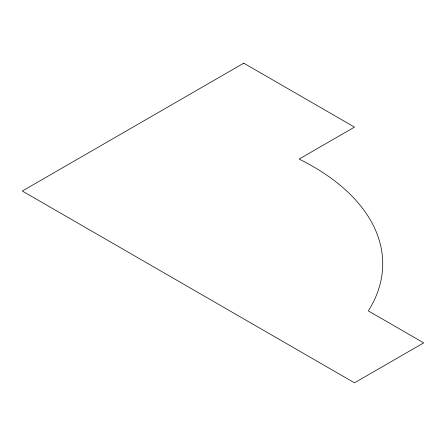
<?xml version="1.0" encoding="UTF-8"?>
<svg xmlns="http://www.w3.org/2000/svg" width="446" height="446" viewBox="0 0 446 446"><rect width="100%" height="100%" fill="white"/><g stroke="black" fill="none" stroke-linecap="round" stroke-linejoin="round"><path stroke-width="0.67" d="M243.761 63.176L22.3 191.033L354.492 382.824L423.7 342.868L368.335 310.901A238.499 137.697 0 0 0 299.127 159.071L354.492 127.104L243.761 63.176"/></g></svg>
